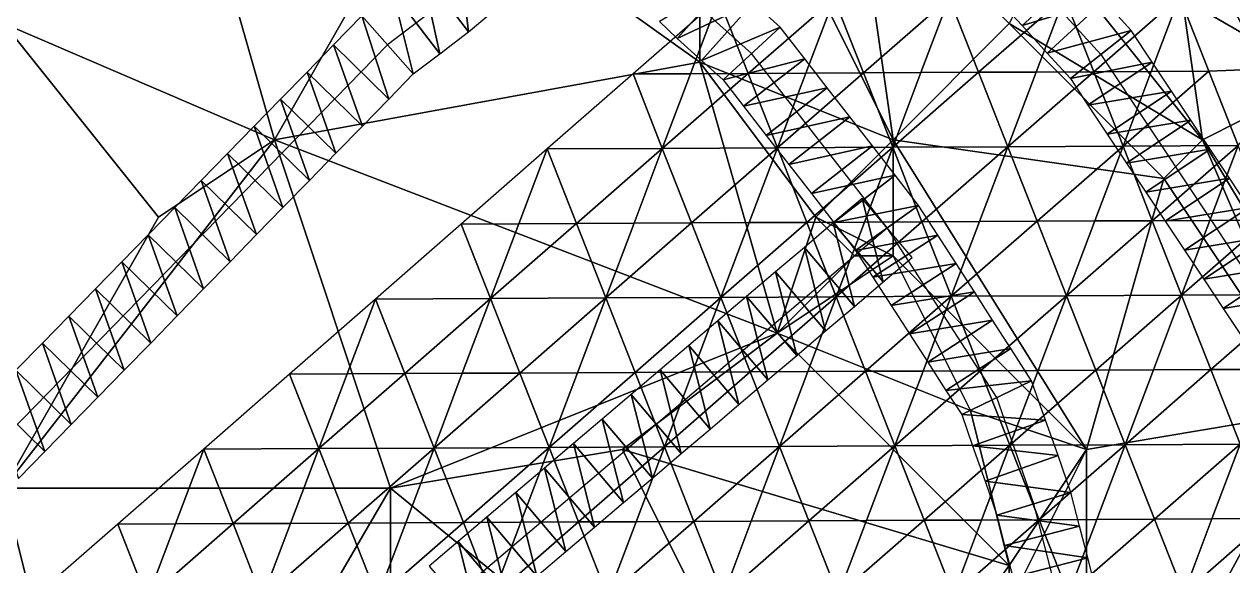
# Model space of a CAD drawing. Header units: metres. Extents: x -1103 to 901, y -902 to 905.
# Drawn here: x 39.1 to 101.6, y 384 to 412 of the extents above; entities that cross this region are included whole.
import ezdxf

# ---------------------------------------------------------------- set-up
doc = ezdxf.new("R2010")
doc.units = ezdxf.units.M
for name, color, linetype in [('OSM_PARKING', 8, 'CONTINUOUS'), ('OSM_ROAD_AXES', 2, 'CONTINUOUS'), ('OSM_ROAD_SURFACE', 9, 'CONTINUOUS'), ('OSM_TERRAIN', 3, 'CONTINUOUS')]:
    doc.layers.add(name, color=color, linetype=linetype)

msp = doc.modelspace()

# ---------------------------------------------------------------- linework, layer by layer
at = {"layer": 'OSM_PARKING'}
for points in [[(98.816, 413.388, 7.894), (105.144, 409.725, 8.099), (102.046, 414.489, 7.955)], [(73.527, 409.409, 8.962), (74.989, 413.272, 8.745), (70.549, 409.395, 8.996)], [(76.505, 409.424, 8.933), (74.989, 413.272, 8.745), (73.527, 409.409, 8.962)], [(76.505, 409.424, 8.933), (80.946, 413.301, 8.732), (74.989, 413.272, 8.745)], [(79.483, 409.438, 8.953), (80.946, 413.301, 8.732), (76.505, 409.424, 8.933)], [(79.483, 409.438, 8.953), (82.462, 409.453, 8.956), (80.946, 413.301, 8.732)], [(82.462, 409.453, 8.956), (86.903, 413.33, 8.208), (80.946, 413.301, 8.732)], [(85.44, 409.467, 8.694), (86.903, 413.33, 8.208), (82.462, 409.453, 8.956)], [(88.418, 409.482, 8.442), (86.903, 413.33, 8.208), (85.44, 409.467, 8.694)], [(92.859, 413.359, 8.094), (86.903, 413.33, 8.208), (88.418, 409.482, 8.442)], [(92.859, 413.359, 8.094), (88.418, 409.482, 8.442), (91.397, 409.496, 8.229)], [(94.375, 409.511, 8.222), (92.859, 413.359, 8.094), (91.397, 409.496, 8.229)], [(98.816, 413.388, 7.894), (92.859, 413.359, 8.094), (94.375, 409.511, 8.222)], [(97.353, 409.525, 8.287), (98.816, 413.388, 7.894), (94.375, 409.511, 8.222)], [(100.331, 409.54, 8.145), (98.816, 413.388, 7.894), (97.353, 409.525, 8.287)], [(100.331, 409.54, 8.145), (105.144, 409.725, 8.099), (98.816, 413.388, 7.894)], [(83.977, 405.605, 9.167), (82.462, 409.453, 8.956), (78.021, 405.576, 9.143)], [(78.021, 405.576, 9.143), (82.462, 409.453, 8.956), (79.483, 409.438, 8.953)], [(83.977, 405.605, 9.167), (85.44, 409.467, 8.694), (82.462, 409.453, 8.956)], [(89.934, 405.634, 8.762), (88.418, 409.482, 8.442), (83.977, 405.605, 9.167)], [(88.418, 409.482, 8.442), (85.44, 409.467, 8.694), (83.977, 405.605, 9.167)], [(91.397, 409.496, 8.229), (88.418, 409.482, 8.442), (89.934, 405.634, 8.762)], [(95.891, 405.663, 8.336), (94.375, 409.511, 8.222), (89.934, 405.634, 8.762)], [(94.375, 409.511, 8.222), (91.397, 409.496, 8.229), (89.934, 405.634, 8.762)], [(95.891, 405.663, 8.336), (97.353, 409.525, 8.287), (94.375, 409.511, 8.222)], [(101.847, 405.692, 8.438), (100.331, 409.54, 8.145), (95.891, 405.663, 8.336)], [(100.331, 409.54, 8.145), (97.353, 409.525, 8.287), (95.891, 405.663, 8.336)], [(101.847, 405.692, 8.438), (105.144, 409.725, 8.099), (100.331, 409.54, 8.145)], [(72.064, 405.547, 9.422), (70.549, 409.395, 8.996), (66.108, 405.518, 9.488)], [(72.064, 405.547, 9.422), (73.527, 409.409, 8.962), (70.549, 409.395, 8.996)], [(78.021, 405.576, 9.143), (76.505, 409.424, 8.933), (72.064, 405.547, 9.422)], [(76.505, 409.424, 8.933), (73.527, 409.409, 8.962), (72.064, 405.547, 9.422)], [(78.021, 405.576, 9.143), (79.483, 409.438, 8.953), (76.505, 409.424, 8.933)], [(64.645, 401.655, 9.948), (66.108, 405.518, 9.488), (61.667, 401.641, 10)], [(67.623, 401.67, 9.915), (66.108, 405.518, 9.488), (64.645, 401.655, 9.948)], [(67.623, 401.67, 9.915), (72.064, 405.547, 9.422), (66.108, 405.518, 9.488)], [(70.602, 401.684, 9.882), (72.064, 405.547, 9.422), (67.623, 401.67, 9.915)], [(73.58, 401.699, 9.849), (72.064, 405.547, 9.422), (70.602, 401.684, 9.882)], [(78.021, 405.576, 9.143), (72.064, 405.547, 9.422), (73.58, 401.699, 9.849)], [(76.558, 401.714, 9.795), (78.021, 405.576, 9.143), (73.58, 401.699, 9.849)], [(79.537, 401.728, 9.438), (78.021, 405.576, 9.143), (76.558, 401.714, 9.795)], [(79.537, 401.728, 9.438), (83.977, 405.605, 9.167), (78.021, 405.576, 9.143)], [(82.515, 401.743, 9.396), (83.977, 405.605, 9.167), (79.537, 401.728, 9.438)], [(85.493, 401.757, 9.425), (83.977, 405.605, 9.167), (82.515, 401.743, 9.396)], [(89.934, 405.634, 8.762), (83.977, 405.605, 9.167), (85.493, 401.757, 9.425)], [(88.471, 401.772, 9.301), (89.934, 405.634, 8.762), (85.493, 401.757, 9.425)], [(91.45, 401.786, 9.087), (89.934, 405.634, 8.762), (88.471, 401.772, 9.301)], [(91.45, 401.786, 9.087), (95.891, 405.663, 8.336), (89.934, 405.634, 8.762)], [(94.428, 401.801, 8.873), (95.891, 405.663, 8.336), (91.45, 401.786, 9.087)], [(97.406, 401.815, 8.661), (95.891, 405.663, 8.336), (94.428, 401.801, 8.873)], [(101.847, 405.692, 8.438), (95.891, 405.663, 8.336), (97.406, 401.815, 8.661)], [(100.385, 401.83, 8.684), (101.847, 405.692, 8.438), (97.406, 401.815, 8.661)], [(103.363, 401.844, 8.846), (101.847, 405.692, 8.438), (100.385, 401.83, 8.684)], [(63.183, 397.793, 10.524), (61.667, 401.641, 10), (57.226, 397.764, 10.658)], [(63.183, 397.793, 10.524), (64.645, 401.655, 9.948), (61.667, 401.641, 10)], [(69.139, 397.822, 10.389), (67.623, 401.67, 9.915), (63.183, 397.793, 10.524)], [(67.623, 401.67, 9.915), (64.645, 401.655, 9.948), (63.183, 397.793, 10.524)], [(69.139, 397.822, 10.389), (70.602, 401.684, 9.882), (67.623, 401.67, 9.915)], [(75.096, 397.851, 10.276), (73.58, 401.699, 9.849), (69.139, 397.822, 10.389)], [(73.58, 401.699, 9.849), (70.602, 401.684, 9.882), (69.139, 397.822, 10.389)], [(75.096, 397.851, 10.276), (76.558, 401.714, 9.795), (73.58, 401.699, 9.849)], [(81.052, 397.88, 10.004), (79.537, 401.728, 9.438), (75.096, 397.851, 10.276)], [(79.537, 401.728, 9.438), (76.558, 401.714, 9.795), (75.096, 397.851, 10.276)], [(81.052, 397.88, 10.004), (82.515, 401.743, 9.396), (79.537, 401.728, 9.438)], [(87.009, 397.909, 9.683), (85.493, 401.757, 9.425), (81.052, 397.88, 10.004)], [(85.493, 401.757, 9.425), (82.515, 401.743, 9.396), (81.052, 397.88, 10.004)], [(87.009, 397.909, 9.683), (88.471, 401.772, 9.301), (85.493, 401.757, 9.425)], [(92.965, 397.938, 9.413), (91.45, 401.786, 9.087), (87.009, 397.909, 9.683)], [(91.45, 401.786, 9.087), (88.471, 401.772, 9.301), (87.009, 397.909, 9.683)], [(92.965, 397.938, 9.413), (94.428, 401.801, 8.873), (91.45, 401.786, 9.087)], [(98.922, 397.967, 9.1), (97.406, 401.815, 8.661), (92.965, 397.938, 9.413)], [(97.406, 401.815, 8.661), (94.428, 401.801, 8.873), (92.965, 397.938, 9.413)], [(98.922, 397.967, 9.1), (100.385, 401.83, 8.684), (97.406, 401.815, 8.661)], [(104.879, 397.996, 9.254), (103.363, 401.844, 8.846), (98.922, 397.967, 9.1)], [(103.363, 401.844, 8.846), (100.385, 401.83, 8.684), (98.922, 397.967, 9.1)], [(55.763, 393.902, 11.245), (57.226, 397.764, 10.658), (52.785, 393.887, 11.26)], [(58.742, 393.916, 11.182), (57.226, 397.764, 10.658), (55.763, 393.902, 11.245)], [(58.742, 393.916, 11.182), (63.183, 397.793, 10.524), (57.226, 397.764, 10.658)], [(61.72, 393.931, 11.115), (63.183, 397.793, 10.524), (58.742, 393.916, 11.182)], [(61.72, 393.931, 11.115), (64.698, 393.945, 11.047), (63.183, 397.793, 10.524)], [(64.698, 393.945, 11.047), (69.139, 397.822, 10.389), (63.183, 397.793, 10.524)], [(67.677, 393.96, 10.98), (69.139, 397.822, 10.389), (64.698, 393.945, 11.047)], [(67.677, 393.96, 10.98), (70.655, 393.974, 10.913), (69.139, 397.822, 10.389)], [(70.655, 393.974, 10.913), (75.096, 397.851, 10.276), (69.139, 397.822, 10.389)], [(73.633, 393.989, 10.84), (75.096, 397.851, 10.276), (70.655, 393.974, 10.913)], [(73.633, 393.989, 10.84), (76.611, 394.003, 10.711), (75.096, 397.851, 10.276)], [(76.611, 394.003, 10.711), (81.052, 397.88, 10.004), (75.096, 397.851, 10.276)], [(79.59, 394.018, 10.529), (81.052, 397.88, 10.004), (76.611, 394.003, 10.711)], [(82.568, 394.032, 10.311), (81.052, 397.88, 10.004), (79.59, 394.018, 10.529)], [(87.009, 397.909, 9.683), (81.052, 397.88, 10.004), (82.568, 394.032, 10.311)], [(87.009, 397.909, 9.683), (82.568, 394.032, 10.311), (85.546, 394.047, 10.072)], [(88.525, 394.061, 9.953), (87.009, 397.909, 9.683), (85.546, 394.047, 10.072)], [(92.965, 397.938, 9.413), (87.009, 397.909, 9.683), (88.525, 394.061, 9.953)], [(92.965, 397.938, 9.413), (88.525, 394.061, 9.953), (91.503, 394.076, 9.953)], [(94.481, 394.091, 9.739), (92.965, 397.938, 9.413), (91.503, 394.076, 9.953)], [(98.922, 397.967, 9.1), (92.965, 397.938, 9.413), (94.481, 394.091, 9.739)], [(98.922, 397.967, 9.1), (94.481, 394.091, 9.739), (97.459, 394.105, 9.624)], [(100.438, 394.12, 9.539), (98.922, 397.967, 9.1), (97.459, 394.105, 9.624)], [(104.879, 397.996, 9.254), (98.922, 397.967, 9.1), (100.438, 394.12, 9.539)], [(103.416, 394.134, 9.454), (104.879, 397.996, 9.254), (100.438, 394.12, 9.539)], [(54.301, 390.039, 11.787), (52.785, 393.887, 11.26), (48.344, 390.01, 11.817)], [(54.301, 390.039, 11.787), (55.763, 393.902, 11.245), (52.785, 393.887, 11.26)], [(60.257, 390.068, 11.706), (58.742, 393.916, 11.182), (54.301, 390.039, 11.787)], [(58.742, 393.916, 11.182), (55.763, 393.902, 11.245), (54.301, 390.039, 11.787)], [(60.257, 390.068, 11.706), (61.72, 393.931, 11.115), (58.742, 393.916, 11.182)], [(66.214, 390.097, 11.548), (64.698, 393.945, 11.047), (60.257, 390.068, 11.706)], [(60.257, 390.068, 11.706), (64.698, 393.945, 11.047), (61.72, 393.931, 11.115)], [(66.214, 390.097, 11.548), (67.677, 393.96, 10.98), (64.698, 393.945, 11.047)], [(66.214, 390.097, 11.548), (72.171, 390.126, 11.307), (70.655, 393.974, 10.913)], [(66.214, 390.097, 11.548), (70.655, 393.974, 10.913), (67.677, 393.96, 10.98)], [(72.171, 390.126, 11.307), (73.633, 393.989, 10.84), (70.655, 393.974, 10.913)], [(78.127, 390.156, 10.944), (76.611, 394.003, 10.711), (72.171, 390.126, 11.307)], [(72.171, 390.126, 11.307), (76.611, 394.003, 10.711), (73.633, 393.989, 10.84)], [(78.127, 390.156, 10.944), (79.59, 394.018, 10.529), (76.611, 394.003, 10.711)], [(84.084, 390.185, 10.577), (82.568, 394.032, 10.311), (78.127, 390.156, 10.944)], [(82.568, 394.032, 10.311), (79.59, 394.018, 10.529), (78.127, 390.156, 10.944)], [(85.546, 394.047, 10.072), (82.568, 394.032, 10.311), (84.084, 390.185, 10.577)], [(88.525, 394.061, 9.953), (85.546, 394.047, 10.072), (84.084, 390.185, 10.577)], [(88.525, 394.061, 9.953), (84.084, 390.185, 10.577), (90.04, 390.214, 10.239)], [(91.503, 394.076, 9.953), (88.525, 394.061, 9.953), (90.04, 390.214, 10.239)], [(95.997, 390.243, 10.147), (94.481, 394.091, 9.739), (90.04, 390.214, 10.239)], [(94.481, 394.091, 9.739), (91.503, 394.076, 9.953), (90.04, 390.214, 10.239)], [(97.459, 394.105, 9.624), (94.481, 394.091, 9.739), (95.997, 390.243, 10.147)], [(101.953, 390.272, 9.953), (100.438, 394.12, 9.539), (95.997, 390.243, 10.147)], [(100.438, 394.12, 9.539), (97.459, 394.105, 9.624), (95.997, 390.243, 10.147)], [(101.953, 390.272, 9.953), (103.416, 394.134, 9.454), (100.438, 394.12, 9.539)], [(60.257, 390.068, 11.706), (54.301, 390.039, 11.787), (55.816, 386.192, 12.157)], [(58.795, 386.206, 12.123), (60.257, 390.068, 11.706), (55.816, 386.192, 12.157)], [(61.773, 386.221, 11.988), (60.257, 390.068, 11.706), (58.795, 386.206, 12.123)], [(61.773, 386.221, 11.988), (66.214, 390.097, 11.548), (60.257, 390.068, 11.706)], [(64.751, 386.235, 11.862), (66.214, 390.097, 11.548), (61.773, 386.221, 11.988)], [(64.751, 386.235, 11.862), (67.73, 386.25, 11.737), (66.214, 390.097, 11.548)], [(67.73, 386.25, 11.737), (72.171, 390.126, 11.307), (66.214, 390.097, 11.548)], [(70.708, 386.264, 11.611), (72.171, 390.126, 11.307), (67.73, 386.25, 11.737)], [(73.686, 386.279, 11.467), (72.171, 390.126, 11.307), (70.708, 386.264, 11.611)], [(73.686, 386.279, 11.467), (78.127, 390.156, 10.944), (72.171, 390.126, 11.307)], [(76.664, 386.293, 11.31), (78.127, 390.156, 10.944), (73.686, 386.279, 11.467)], [(79.643, 386.308, 11.154), (78.127, 390.156, 10.944), (76.664, 386.293, 11.31)], [(84.084, 390.185, 10.577), (78.127, 390.156, 10.944), (79.643, 386.308, 11.154)], [(82.621, 386.322, 10.995), (84.084, 390.185, 10.577), (79.643, 386.308, 11.154)], [(85.599, 386.337, 10.813), (84.084, 390.185, 10.577), (82.621, 386.322, 10.995)], [(90.04, 390.214, 10.239), (84.084, 390.185, 10.577), (85.599, 386.337, 10.813)], [(90.04, 390.214, 10.239), (85.599, 386.337, 10.813), (88.578, 386.351, 10.618)], [(91.556, 386.366, 10.543), (90.04, 390.214, 10.239), (88.578, 386.351, 10.618)], [(95.997, 390.243, 10.147), (90.04, 390.214, 10.239), (91.556, 386.366, 10.543)], [(94.534, 386.38, 10.584), (95.997, 390.243, 10.147), (91.556, 386.366, 10.543)], [(97.512, 386.395, 10.488), (95.997, 390.243, 10.147), (94.534, 386.38, 10.584)], [(97.512, 386.395, 10.488), (101.953, 390.272, 9.953), (95.997, 390.243, 10.147)], [(100.491, 386.409, 10.391), (101.953, 390.272, 9.953), (97.512, 386.395, 10.488)], [(103.469, 386.424, 10.309), (101.953, 390.272, 9.953), (100.491, 386.409, 10.391)], [(46.882, 386.148, 12.198), (48.344, 390.01, 11.817), (43.903, 386.133, 12.212)], [(49.86, 386.162, 12.185), (48.344, 390.01, 11.817), (46.882, 386.148, 12.198)], [(49.86, 386.162, 12.185), (54.301, 390.039, 11.787), (48.344, 390.01, 11.817)], [(52.838, 386.177, 12.171), (54.301, 390.039, 11.787), (49.86, 386.162, 12.185)], [(55.816, 386.192, 12.157), (54.301, 390.039, 11.787), (52.838, 386.177, 12.171)], [(81.158, 382.46, 11.292), (82.621, 386.322, 10.995), (79.643, 386.308, 11.154)], [(87.115, 382.489, 10.98), (85.599, 386.337, 10.813), (81.158, 382.46, 11.292)], [(85.599, 386.337, 10.813), (82.621, 386.322, 10.995), (81.158, 382.46, 11.292)], [(88.578, 386.351, 10.618), (85.599, 386.337, 10.813), (87.115, 382.489, 10.98)], [(93.072, 382.518, 11.029), (91.556, 386.366, 10.543), (87.115, 382.489, 10.98)], [(91.556, 386.366, 10.543), (88.578, 386.351, 10.618), (87.115, 382.489, 10.98)], [(93.072, 382.518, 11.029), (94.534, 386.38, 10.584), (91.556, 386.366, 10.543)], [(99.028, 382.547, 10.829), (97.512, 386.395, 10.488), (93.072, 382.518, 11.029)], [(97.512, 386.395, 10.488), (94.534, 386.38, 10.584), (93.072, 382.518, 11.029)], [(99.028, 382.547, 10.829), (100.491, 386.409, 10.391), (97.512, 386.395, 10.488)], [(104.985, 382.576, 10.758), (103.469, 386.424, 10.309), (99.028, 382.547, 10.829)], [(103.469, 386.424, 10.309), (100.491, 386.409, 10.391), (99.028, 382.547, 10.829)], [(45.419, 382.286, 12.403), (43.903, 386.133, 12.212), (39.462, 382.257, 12.431)], [(45.419, 382.286, 12.403), (46.882, 386.148, 12.198), (43.903, 386.133, 12.212)], [(51.376, 382.315, 12.376), (49.86, 386.162, 12.185), (45.419, 382.286, 12.403)], [(49.86, 386.162, 12.185), (46.882, 386.148, 12.198), (45.419, 382.286, 12.403)], [(51.376, 382.315, 12.376), (52.838, 386.177, 12.171), (49.86, 386.162, 12.185)], [(57.332, 382.344, 12.385), (55.816, 386.192, 12.157), (51.376, 382.315, 12.376)], [(55.816, 386.192, 12.157), (52.838, 386.177, 12.171), (51.376, 382.315, 12.376)], [(57.332, 382.344, 12.385), (58.795, 386.206, 12.123), (55.816, 386.192, 12.157)], [(63.289, 382.373, 12.132), (61.773, 386.221, 11.988), (57.332, 382.344, 12.385)], [(61.773, 386.221, 11.988), (58.795, 386.206, 12.123), (57.332, 382.344, 12.385)], [(63.289, 382.373, 12.132), (64.751, 386.235, 11.862), (61.773, 386.221, 11.988)], [(69.245, 382.402, 11.87), (67.73, 386.25, 11.737), (63.289, 382.373, 12.132)], [(63.289, 382.373, 12.132), (67.73, 386.25, 11.737), (64.751, 386.235, 11.862)], [(69.245, 382.402, 11.87), (70.708, 386.264, 11.611), (67.73, 386.25, 11.737)], [(75.202, 382.431, 11.605), (73.686, 386.279, 11.467), (69.245, 382.402, 11.87)], [(73.686, 386.279, 11.467), (70.708, 386.264, 11.611), (69.245, 382.402, 11.87)], [(75.202, 382.431, 11.605), (76.664, 386.293, 11.31), (73.686, 386.279, 11.467)], [(81.158, 382.46, 11.292), (79.643, 386.308, 11.154), (75.202, 382.431, 11.605)], [(79.643, 386.308, 11.154), (76.664, 386.293, 11.31), (75.202, 382.431, 11.605)]]:
    msp.add_3dface(points, dxfattribs=at)
at = {"layer": 'OSM_ROAD_AXES'}
for points in [[(64.886, 443.101, 7.999), (94.742, 410.399, 8.121), (104.735, 395.392, 9.285), (108.062, 377.864, 11.365), (117.358, 328.939, 13.753), (122.918, 299.665, 13.693), (125.704, 293.306, 13.958), (137.111, 292.908, 13.913), (147.037, 294.534, 14.168), (197.266, 306.035, 13.833), (218.18, 310.094, 13.537), (237.667, 312.383, 12.933), (260.703, 312.427, 12.885), (305.703, 308.534, 11.05), (323.389, 308.7, 10.891), (341.606, 313.123, 11.978), (363.017, 323.054, 14.291)], [(21.533, 220.638, 15.284), (43.275, 222.971, 16.087), (68.555, 224.243, 16.043), (101.407, 224.896, 16.074), (106.459, 226.267, 16.066), (109.963, 229.916, 16.032), (111.466, 233.643, 15.997), (107.708, 271.067, 14.313), (105.011, 294.423, 14.925), (102.391, 315.823, 14.605), (98.025, 345.66, 14.245), (92.553, 382.243, 10.988), (91.282, 387.186, 10.388), (89.359, 392.672, 9.962), (83.688, 401.441, 9.343), (76.68, 410.454, 8.796), (72.9, 413.85, 8.624), (68.08, 415.32, 8.564), (62.299, 414.292, 8.719), (57.856, 410.897, 9.039), (4.488, 356.265, 14.73)], [(34.433, 359.649, 14.034), (83.688, 401.441, 9.343)]]:
    msp.add_polyline3d(points, dxfattribs=at)
at = {"layer": 'OSM_ROAD_SURFACE'}
for points in [[(61.505, 416.128, 8.655), (59.604, 414.749, 8.787), (62.032, 411.571, 8.963)], [(61.505, 416.128, 8.655), (62.032, 411.571, 8.963), (63.093, 412.456, 8.882)], [(59.604, 414.749, 8.787), (58.123, 413.618, 8.894), (60.551, 410.439, 9.07)], [(59.604, 414.749, 8.787), (60.551, 410.439, 9.07), (62.032, 411.571, 8.963)], [(89.371, 413.316, 8.004), (90.669, 411.894, 8.03), (93.623, 414.591, 8.008)], [(90.669, 411.894, 8.03), (94.921, 413.169, 8.063), (93.623, 414.591, 8.008)], [(75.496, 414.206, 8.666), (71.915, 412.109, 8.755), (72.824, 411.23, 8.794)], [(76.756, 413.074, 8.726), (75.496, 414.206, 8.666), (72.824, 411.23, 8.794)], [(58.123, 413.618, 8.894), (56.527, 412.392, 9.009), (59.184, 409.402, 9.168)], [(58.123, 413.618, 8.894), (59.184, 409.402, 9.168), (60.551, 410.439, 9.07)], [(76.756, 413.074, 8.726), (72.824, 411.23, 8.794), (74.084, 410.098, 8.845)], [(78.151, 411.81, 8.794), (76.756, 413.074, 8.726), (74.084, 410.098, 8.845)], [(90.669, 411.894, 8.03), (91.967, 410.472, 8.089), (94.921, 413.169, 8.063)], [(91.967, 410.472, 8.089), (96.315, 411.635, 8.122), (94.921, 413.169, 8.063)], [(56.527, 412.392, 9.009), (55.057, 410.894, 9.142), (57.918, 408.098, 9.283)], [(56.527, 412.392, 9.009), (57.918, 408.098, 9.283), (59.184, 409.402, 9.168)], [(78.151, 411.81, 8.794), (74.084, 410.098, 8.845), (75.21, 409.099, 8.902)], [(79.427, 410.18, 8.878), (78.151, 411.81, 8.794), (75.21, 409.099, 8.902)], [(91.967, 410.472, 8.089), (93.17, 409.163, 8.137), (96.315, 411.635, 8.122)], [(93.17, 409.163, 8.137), (97.406, 410.007, 8.204), (96.315, 411.635, 8.122)], [(55.057, 410.894, 9.142), (53.688, 409.493, 9.273), (56.549, 406.698, 9.412)], [(55.057, 410.894, 9.142), (56.549, 406.698, 9.412), (57.918, 408.098, 9.283)], [(79.427, 410.18, 8.878), (75.21, 409.099, 8.902), (76.269, 407.725, 8.98)], [(80.595, 408.678, 8.955), (79.427, 410.18, 8.878), (76.269, 407.725, 8.98)], [(53.688, 409.493, 9.273), (52.32, 408.092, 9.41), (55.181, 405.297, 9.588)], [(53.688, 409.493, 9.273), (55.181, 405.297, 9.588), (56.549, 406.698, 9.412)], [(93.17, 409.163, 8.137), (94.077, 407.79, 8.188), (97.406, 410.007, 8.204)], [(94.077, 407.79, 8.188), (98.405, 408.506, 8.281), (97.406, 410.007, 8.204)], [(80.595, 408.678, 8.955), (76.269, 407.725, 8.98), (77.437, 406.222, 9.066)], [(81.763, 407.176, 9.033), (80.595, 408.678, 8.955), (77.437, 406.222, 9.066)], [(94.077, 407.79, 8.188), (95.076, 406.289, 8.284), (98.405, 408.506, 8.281)], [(95.076, 406.289, 8.284), (99.405, 407.005, 8.357), (98.405, 408.506, 8.281)], [(52.32, 408.092, 9.41), (50.951, 406.691, 9.558), (53.813, 403.896, 9.805)], [(52.32, 408.092, 9.41), (53.813, 403.896, 9.805), (55.181, 405.297, 9.588)], [(81.763, 407.176, 9.033), (77.437, 406.222, 9.066), (78.605, 404.72, 9.151)], [(82.931, 405.673, 9.116), (81.763, 407.176, 9.033), (78.605, 404.72, 9.151)], [(95.076, 406.289, 8.284), (96.075, 404.789, 8.38), (99.405, 407.005, 8.357)], [(96.075, 404.789, 8.38), (100.404, 405.505, 8.458), (99.405, 407.005, 8.357)], [(50.951, 406.691, 9.558), (49.583, 405.29, 9.829), (52.444, 402.495, 10.025)], [(50.951, 406.691, 9.558), (52.444, 402.495, 10.025), (53.813, 403.896, 9.805)], [(49.583, 405.29, 9.829), (48.215, 403.89, 10.116), (51.076, 401.094, 10.226)], [(49.583, 405.29, 9.829), (51.076, 401.094, 10.226), (52.444, 402.495, 10.025)], [(82.931, 405.673, 9.116), (78.605, 404.72, 9.151), (79.773, 403.218, 9.237)], [(84.099, 404.171, 9.221), (82.931, 405.673, 9.116), (79.773, 403.218, 9.237)], [(96.075, 404.789, 8.38), (97.074, 403.288, 8.477), (100.404, 405.505, 8.458)], [(97.074, 403.288, 8.477), (101.403, 404.004, 8.606), (100.404, 405.505, 8.458)], [(48.215, 403.89, 10.116), (46.846, 402.489, 10.395), (49.707, 399.694, 10.426)], [(48.215, 403.89, 10.116), (49.707, 399.694, 10.426), (51.076, 401.094, 10.226)], [(84.099, 404.171, 9.221), (79.773, 403.218, 9.237), (80.941, 401.716, 9.335)], [(85.317, 402.602, 9.33), (84.099, 404.171, 9.221), (80.941, 401.716, 9.335)], [(97.074, 403.288, 8.477), (98.074, 401.787, 8.606), (101.403, 404.004, 8.606)], [(98.074, 401.787, 8.606), (102.402, 402.503, 8.754), (101.403, 404.004, 8.606)], [(83.49, 398.65, 9.683), (82.394, 402.966, 9.275), (80.902, 401.7, 9.336)], [(85.317, 402.602, 9.33), (80.941, 401.716, 9.335), (82.06, 400.28, 9.75)], [(86.313, 401.066, 9.435), (85.317, 402.602, 9.33), (82.06, 400.28, 9.75)], [(83.49, 398.65, 9.683), (84.982, 399.916, 9.502), (82.394, 402.966, 9.275)], [(46.846, 402.489, 10.395), (45.478, 401.088, 10.635), (48.339, 398.293, 10.627)], [(46.846, 402.489, 10.395), (48.339, 398.293, 10.627), (49.707, 399.694, 10.426)], [(98.074, 401.787, 8.606), (99.073, 400.286, 8.765), (102.402, 402.503, 8.754)], [(99.073, 400.286, 8.765), (103.402, 401.003, 8.903), (102.402, 402.503, 8.754)], [(81.997, 397.383, 9.944), (80.902, 401.7, 9.336), (79.409, 400.434, 9.603)], [(81.997, 397.383, 9.944), (83.49, 398.65, 9.683), (80.902, 401.7, 9.336)], [(45.478, 401.088, 10.635), (44.109, 399.687, 10.815), (46.971, 396.892, 10.828)], [(45.478, 401.088, 10.635), (46.971, 396.892, 10.828), (48.339, 398.293, 10.627)], [(86.313, 401.066, 9.435), (82.06, 400.28, 9.75), (82.954, 398.894, 9.698)], [(87.258, 399.604, 9.535), (86.313, 401.066, 9.435), (82.954, 398.894, 9.698)], [(99.073, 400.286, 8.765), (100.072, 398.786, 8.925), (103.402, 401.003, 8.903)], [(100.072, 398.786, 8.925), (104.401, 399.502, 9.051), (103.402, 401.003, 8.903)], [(80.504, 396.117, 10.205), (79.409, 400.434, 9.603), (77.917, 399.167, 9.966)], [(80.504, 396.117, 10.205), (81.997, 397.383, 9.944), (79.409, 400.434, 9.603)], [(44.109, 399.687, 10.815), (42.741, 398.286, 10.995), (45.602, 395.491, 11.028)], [(44.109, 399.687, 10.815), (45.602, 395.491, 11.028), (46.971, 396.892, 10.828)], [(87.258, 399.604, 9.535), (82.954, 398.894, 9.698), (83.899, 397.432, 9.786)], [(88.203, 398.142, 9.635), (87.258, 399.604, 9.535), (83.899, 397.432, 9.786)], [(100.072, 398.786, 8.925), (101.072, 397.285, 9.085), (104.401, 399.502, 9.051)], [(101.072, 397.285, 9.085), (105.4, 398.001, 9.199), (104.401, 399.502, 9.051)], [(79.012, 394.851, 10.454), (77.917, 399.167, 9.966), (76.424, 397.901, 10.216)], [(79.012, 394.851, 10.454), (80.504, 396.117, 10.205), (77.917, 399.167, 9.966)], [(42.741, 398.286, 10.995), (41.373, 396.886, 11.176), (44.234, 394.09, 11.229)], [(42.741, 398.286, 10.995), (44.234, 394.09, 11.229), (45.602, 395.491, 11.028)], [(77.519, 393.584, 10.651), (76.424, 397.901, 10.216), (74.931, 396.634, 10.394)], [(77.519, 393.584, 10.651), (79.012, 394.851, 10.454), (76.424, 397.901, 10.216)], [(88.203, 398.142, 9.635), (83.899, 397.432, 9.786), (84.844, 395.97, 9.874)], [(89.148, 396.681, 9.735), (88.203, 398.142, 9.635), (84.844, 395.97, 9.874)], [(101.072, 397.285, 9.085), (102.071, 395.784, 9.245), (105.4, 398.001, 9.199)], [(41.373, 396.886, 11.176), (40.004, 395.485, 11.356), (42.865, 392.69, 11.429)], [(41.373, 396.886, 11.176), (42.865, 392.69, 11.429), (44.234, 394.09, 11.229)], [(76.027, 392.318, 10.849), (74.931, 396.634, 10.394), (73.439, 395.368, 10.61)], [(76.027, 392.318, 10.849), (77.519, 393.584, 10.651), (74.931, 396.634, 10.394)], [(89.148, 396.681, 9.735), (84.844, 395.97, 9.874), (85.789, 394.509, 9.961)], [(90.093, 395.219, 9.835), (89.148, 396.681, 9.735), (85.789, 394.509, 9.961)], [(40.004, 395.485, 11.356), (38.636, 394.084, 11.536), (41.497, 391.289, 11.63)], [(40.004, 395.485, 11.356), (41.497, 391.289, 11.63), (42.865, 392.69, 11.429)], [(74.534, 391.051, 11.046), (73.439, 395.368, 10.61), (71.946, 394.101, 10.826)], [(74.534, 391.051, 11.046), (76.027, 392.318, 10.849), (73.439, 395.368, 10.61)], [(90.093, 395.219, 9.835), (85.789, 394.509, 9.961), (86.734, 393.047, 10.049)], [(91.16, 393.54, 9.95), (90.093, 395.219, 9.835), (86.734, 393.047, 10.049)], [(38.636, 394.084, 11.536), (37.267, 392.683, 11.732), (40.129, 389.888, 11.83)], [(38.636, 394.084, 11.536), (40.129, 389.888, 11.83), (41.497, 391.289, 11.63)], [(73.041, 389.785, 11.243), (71.946, 394.101, 10.826), (70.454, 392.835, 11.039)], [(73.041, 389.785, 11.243), (74.534, 391.051, 11.046), (71.946, 394.101, 10.826)], [(91.16, 393.54, 9.95), (86.734, 393.047, 10.049), (87.557, 391.803, 10.117)], [(91.887, 391.505, 10.091), (91.16, 393.54, 9.95), (87.557, 391.803, 10.117)], [(37.267, 392.683, 11.732), (38.76, 388.487, 12.031), (40.129, 389.888, 11.83)], [(71.549, 388.519, 11.412), (70.454, 392.835, 11.039), (68.961, 391.569, 11.242)], [(71.549, 388.519, 11.412), (73.041, 389.785, 11.243), (70.454, 392.835, 11.039)], [(70.056, 387.252, 11.548), (68.961, 391.569, 11.242), (67.468, 390.302, 11.446)], [(70.056, 387.252, 11.548), (71.549, 388.519, 11.412), (68.961, 391.569, 11.242)], [(91.887, 391.505, 10.091), (87.557, 391.803, 10.117), (88.113, 390.181, 10.235)], [(92.529, 389.677, 10.229), (91.887, 391.505, 10.091), (88.113, 390.181, 10.235)], [(68.564, 385.986, 11.675), (67.468, 390.302, 11.446), (65.976, 389.036, 11.627)], [(68.564, 385.986, 11.675), (70.056, 387.252, 11.548), (67.468, 390.302, 11.446)], [(92.529, 389.677, 10.229), (88.113, 390.181, 10.235), (88.754, 388.353, 10.368)], [(93.195, 387.772, 10.452), (92.529, 389.677, 10.229), (88.754, 388.353, 10.368)], [(67.071, 384.719, 11.803), (65.976, 389.036, 11.627), (64.483, 387.769, 11.755)], [(67.071, 384.719, 11.803), (68.564, 385.986, 11.675), (65.976, 389.036, 11.627)], [(93.195, 387.772, 10.452), (88.754, 388.353, 10.368), (89.37, 386.601, 10.496)], [(65.578, 383.453, 11.93), (64.483, 387.769, 11.755), (62.991, 386.503, 11.882)], [(65.578, 383.453, 11.93), (67.071, 384.719, 11.803), (64.483, 387.769, 11.755)], [(93.643, 386.037, 10.61), (93.195, 387.772, 10.452), (89.37, 386.601, 10.496)], [(64.086, 382.186, 12.065), (62.991, 386.503, 11.882), (61.498, 385.237, 12.01)], [(64.086, 382.186, 12.065), (65.578, 383.453, 11.93), (62.991, 386.503, 11.882)], [(93.643, 386.037, 10.61), (89.37, 386.601, 10.496), (89.769, 385.04, 10.621)], [(94.067, 384.389, 10.761), (93.643, 386.037, 10.61), (89.769, 385.04, 10.621)], [(62.593, 380.92, 12.213), (61.498, 385.237, 12.01), (60.005, 383.97, 12.157)], [(62.593, 380.92, 12.213), (64.086, 382.186, 12.065), (61.498, 385.237, 12.01)], [(94.067, 384.389, 10.761), (89.769, 385.04, 10.621), (90.193, 383.393, 10.885)], [(94.515, 382.634, 10.925), (94.067, 384.389, 10.761), (90.193, 383.393, 10.885)]]:
    msp.add_3dface(points, dxfattribs=at)
at = {"layer": 'OSM_TERRAIN'}
for points in [[(104, 408, 8.021), (98, 440, 7.925), (98, 420, 7.294)], [(128, 420, 7.872), (98, 440, 7.925), (104, 408, 8.021)], [(74, 410, 8.799), (74, 426, 8.063), (60, 420, 8.363)], [(74, 410, 8.799), (84, 406, 9.052), (74, 426, 8.063)], [(84, 406, 9.052), (82, 420, 7.95), (74, 426, 8.063)], [(52, 406, 9.49), (48, 420, 8.884), (38, 412, 9.924)], [(48, 420, 8.884), (52, 406, 9.49), (60, 420, 8.363)], [(74, 410, 8.799), (60, 420, 8.363), (52, 406, 9.49)], [(84, 406, 9.052), (90, 412, 7.96), (82, 420, 7.95)], [(100, 406, 8.361), (98, 420, 7.294), (92, 416, 7.92)], [(100, 406, 8.361), (104, 408, 8.021), (98, 420, 7.294)], [(90, 412, 7.96), (100, 406, 8.361), (92, 416, 7.92)], [(38, 388, 12.052), (46, 402, 10.482), (38, 412, 9.924)], [(46, 402, 10.482), (52, 406, 9.49), (38, 412, 9.924)], [(84, 406, 9.052), (98, 404, 8.281), (90, 412, 7.96)], [(98, 404, 8.281), (100, 406, 8.361), (90, 412, 7.96)], [(52, 406, 9.49), (78, 396, 10.369), (74, 410, 8.799)], [(78, 396, 10.369), (80, 402, 9.253), (74, 410, 8.799)], [(74, 410, 8.799), (80, 402, 9.253), (84, 406, 9.052)], [(106, 396, 9.366), (104, 408, 8.021), (100, 406, 8.361)], [(38, 388, 12.052), (58, 388, 11.965), (52, 406, 9.49)], [(38, 388, 12.052), (52, 406, 9.49), (46, 402, 10.482)], [(52, 406, 9.49), (58, 388, 11.965), (78, 396, 10.369)], [(80, 402, 9.253), (84, 400, 9.441), (84, 406, 9.052)], [(94, 390, 10.145), (84, 406, 9.052), (84, 400, 9.441)], [(84, 406, 9.052), (94, 390, 10.145), (98, 404, 8.281)], [(106, 392, 9.559), (100, 406, 8.361), (98, 404, 8.281)], [(106, 392, 9.559), (106, 396, 9.366), (100, 406, 8.361)], [(94, 390, 10.145), (106, 392, 9.559), (98, 404, 8.281)], [(82, 400, 9.855), (80, 402, 9.253), (78, 396, 10.369)], [(82, 400, 9.855), (84, 400, 9.441), (80, 402, 9.253)], [(78, 396, 10.369), (88, 392, 10.014), (84, 400, 9.441)], [(78, 396, 10.369), (84, 400, 9.441), (82, 400, 9.855)], [(88, 392, 10.014), (94, 390, 10.145), (84, 400, 9.441)], [(70, 390, 11.359), (78, 396, 10.369), (58, 388, 11.965)], [(90, 384, 10.654), (78, 396, 10.369), (70, 390, 11.359)], [(90, 384, 10.654), (88, 392, 10.014), (78, 396, 10.369)], [(88, 392, 10.014), (90, 384, 10.654), (94, 390, 10.145)], [(106, 382, 10.733), (106, 392, 9.559), (94, 370, 12.17)], [(94, 370, 12.17), (106, 392, 9.559), (94, 390, 10.145)], [(80, 370, 11.966), (70, 390, 11.359), (58, 388, 11.965)], [(80, 370, 11.966), (90, 384, 10.654), (70, 390, 11.359)], [(90, 382, 11.113), (94, 370, 12.17), (94, 390, 10.145)], [(90, 382, 11.113), (94, 390, 10.145), (90, 384, 10.654)], [(28, 380, 12.916), (44, 364, 13.26), (38, 388, 12.052)], [(44, 364, 13.26), (58, 388, 11.965), (38, 388, 12.052)], [(44, 364, 13.26), (58, 366, 13.275), (58, 388, 11.965)], [(58, 366, 13.275), (80, 370, 11.966), (58, 388, 11.965)], [(80, 370, 11.966), (90, 382, 11.113), (90, 384, 10.654)]]:
    msp.add_3dface(points, dxfattribs=at)

doc.saveas('drawing.dxf')
